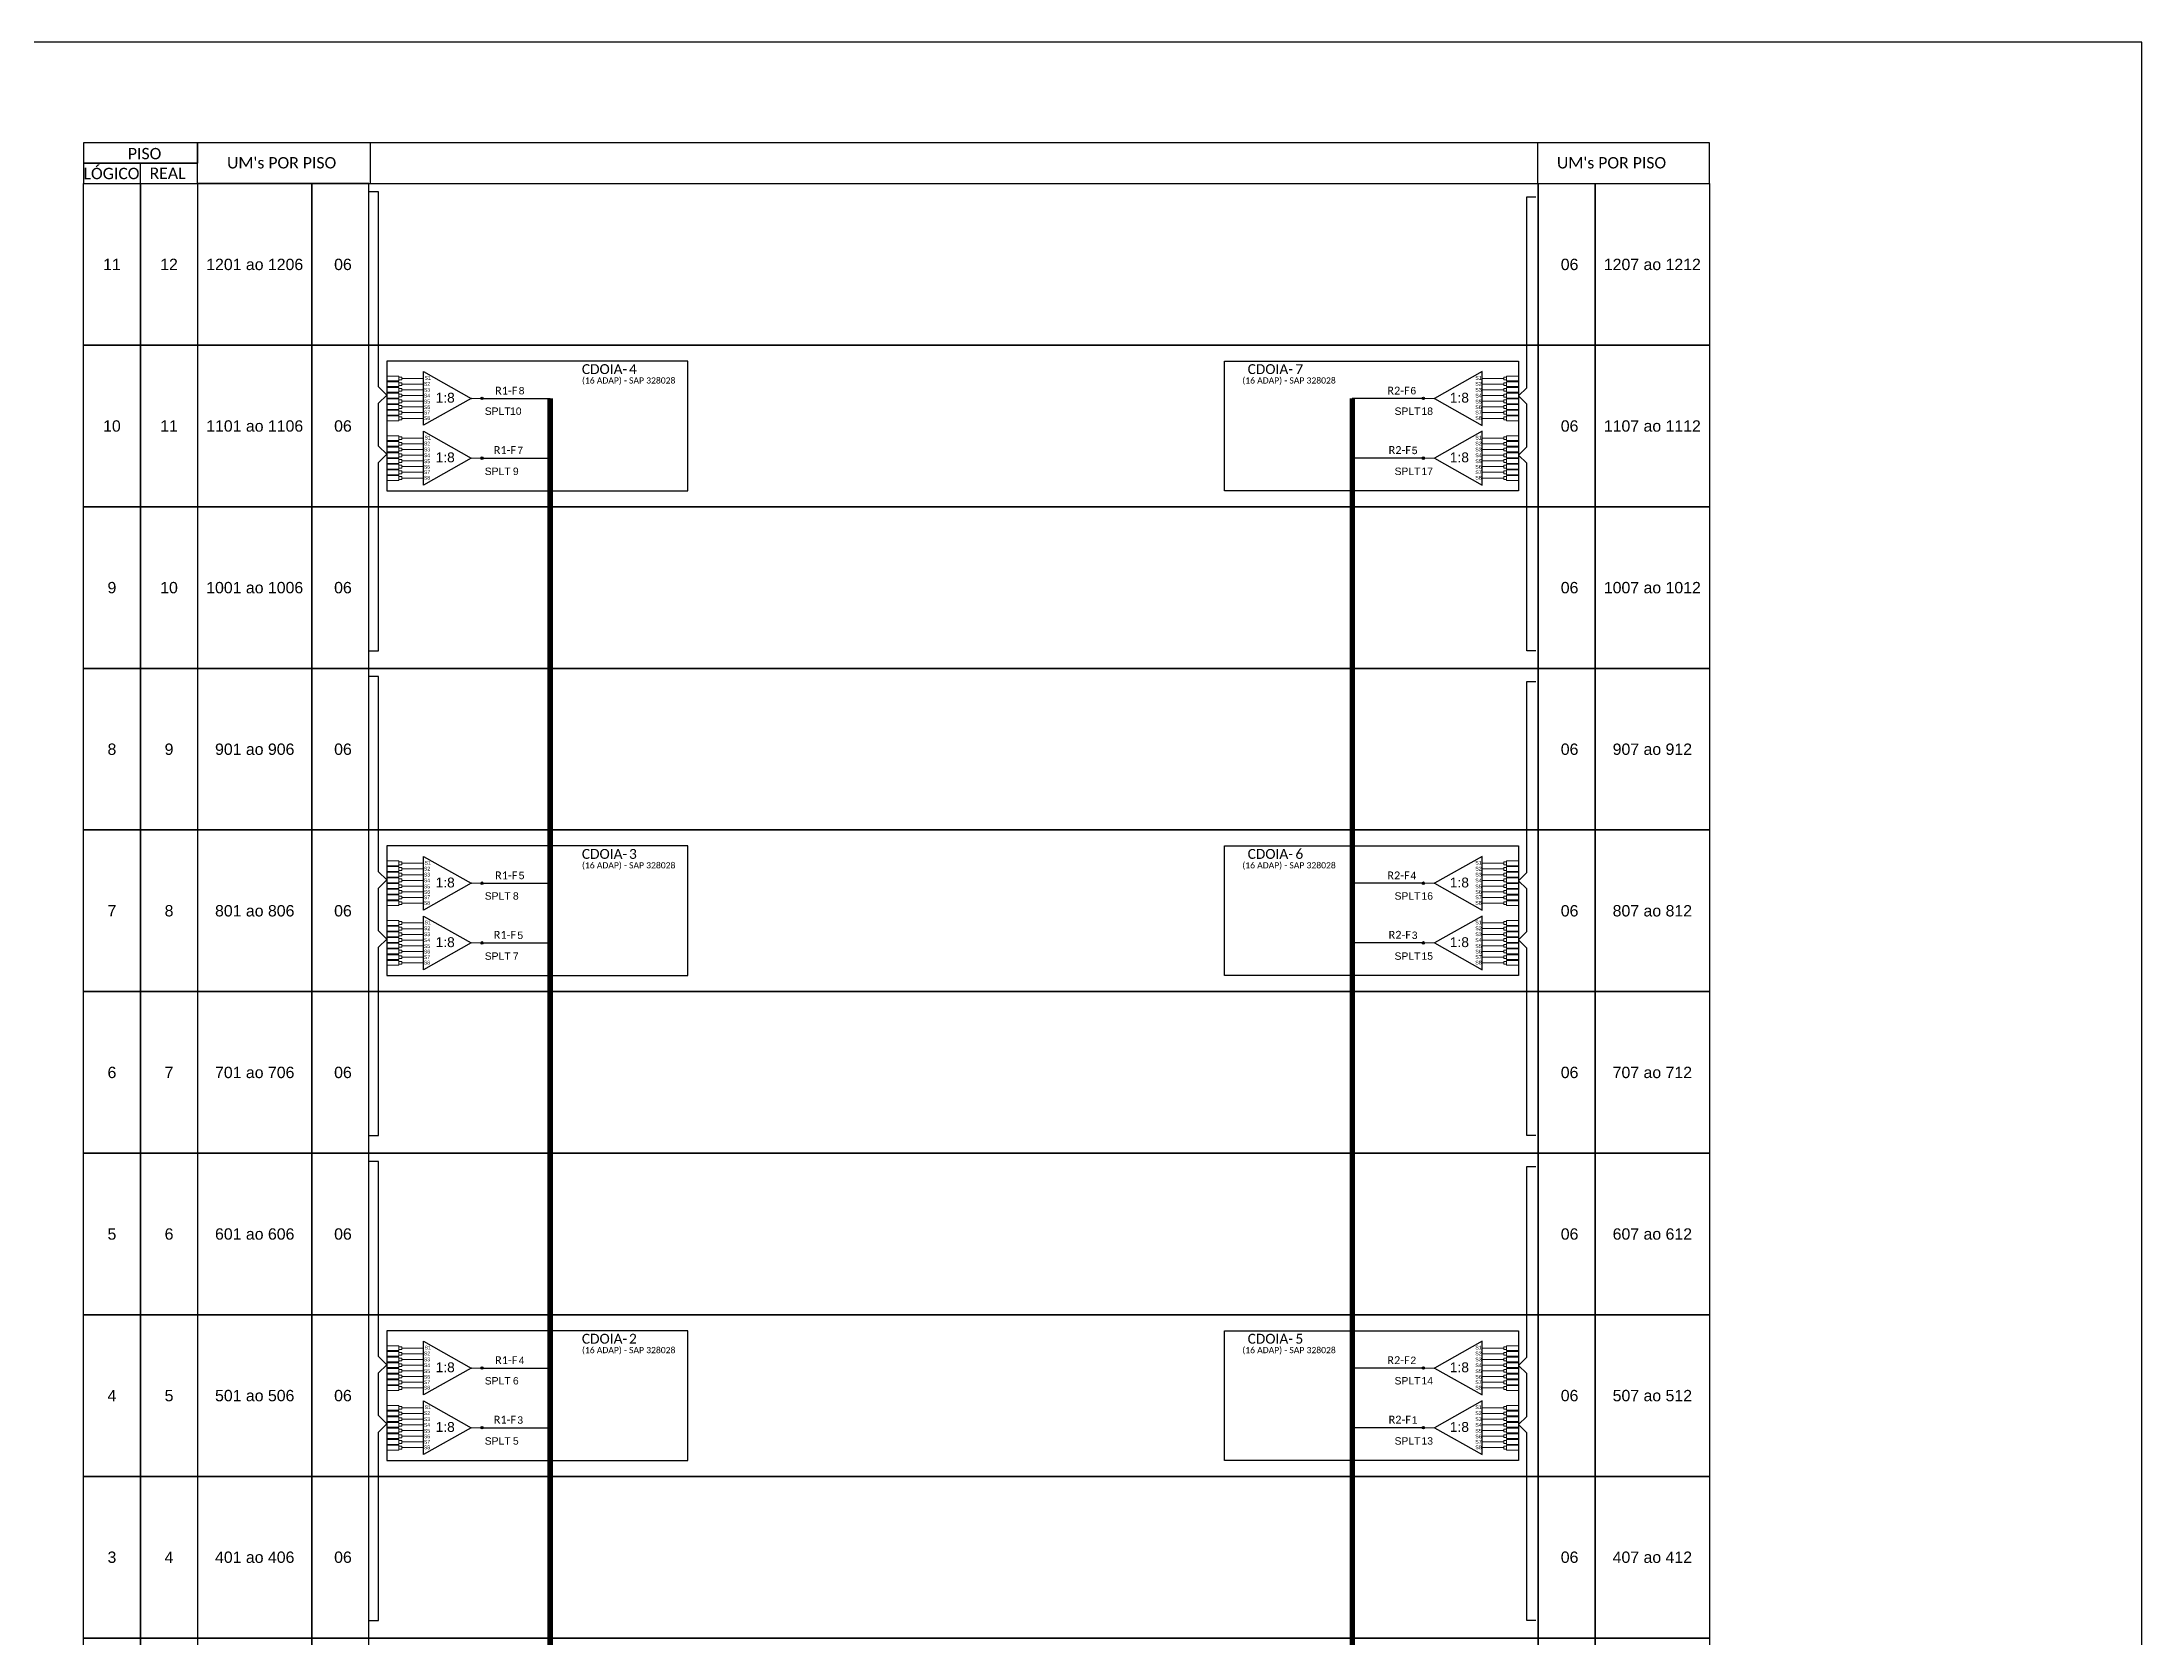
# Model space of a CAD drawing. Extents: x -89 to 2622484776, y -1852823961 to 1299.
# Drawn here: x 1322.6 to 1748.1, y 975.6 to 1299 of the extents above; entities that cross this region are included whole.
import ezdxf
from ezdxf.enums import TextEntityAlignment as Align

# ---------------------------------------------------------------- set-up
doc = ezdxf.new("R2010")
doc.units = 0
doc.styles.add('ARIAL', font='arial.ttf')
doc.styles.add('WMF-Calibri0', font='CALIBRI.TTF')

# ---------------------------------------------------------------- blocks, each defined once
blk = doc.blocks.new('SPLT_1-8_SC-APC')
at = {"color": 1}
blk.add_lwpolyline([(-7.37, -2.1), (-17.04, -7.55), (-7.37, -13), (-7.37, -2.1)], dxfattribs=at)
at = {"color": 3, "lineweight": 0}
for points in [[(-2.99, -3.51), (-7.37, -3.51)], [(-2.41, -3.02), (-2.41, -4)], [(-2.41, -3.02), (0, -3.02)], [(-2.41, -4), (0, -4)], [(-2.41, -4.17), (-2.41, -5.16)], [(-2.41, -4.17), (0, -4.17)], [(-7.37, -4.66), (-2.99, -4.66)], [(-7.37, -5.82), (-2.99, -5.82)], [(-7.37, -6.97), (-2.99, -6.97)], [(-7.37, -8.12), (-2.99, -8.12)], [(-2.41, -5.16), (0, -5.16)], [(-2.41, -5.32), (-2.41, -6.31)], [(-2.41, -5.32), (0, -5.32)], [(-2.41, -6.31), (0, -6.31)], [(-2.41, -6.48), (-2.41, -7.46)], [(-2.41, -6.48), (0, -6.48)], [(-2.41, -7.46), (0, -7.46)], [(-2.41, -7.63), (-2.41, -8.62)], [(-2.41, -7.63), (0, -7.63)], [(-7.37, -9.28), (-2.99, -9.28)], [(-7.37, -10.43), (-2.99, -10.43)], [(-7.37, -11.58), (-2.99, -11.58)], [(-2.41, -8.62), (0, -8.62)], [(-2.41, -8.78), (-2.41, -9.77)], [(-2.41, -8.78), (0, -8.78)], [(-2.41, -9.77), (0, -9.77)], [(-2.41, -9.94), (-2.41, -10.92)], [(-2.41, -9.94), (0, -9.94)], [(-2.41, -10.92), (0, -10.92)], [(-2.41, -11.09), (-2.41, -12.08)], [(-2.41, -11.09), (0, -11.09)], [(-2.41, -12.08), (0, -12.08)]]:
    blk.add_lwpolyline(points, dxfattribs=at)
for points in [[(-2.99, -3.22), (-2.41, -3.22), (-2.41, -3.8), (-2.99, -3.8)], [(-2.99, -4.38), (-2.41, -4.38), (-2.41, -4.95), (-2.99, -4.95)], [(-2.99, -5.53), (-2.41, -5.53), (-2.41, -6.1), (-2.99, -6.1)], [(-2.99, -6.68), (-2.41, -6.68), (-2.41, -7.26), (-2.99, -7.26)], [(-2.99, -7.84), (-2.41, -7.84), (-2.41, -8.41), (-2.99, -8.41)], [(-2.99, -8.99), (-2.41, -8.99), (-2.41, -9.56), (-2.99, -9.56)], [(-2.99, -10.14), (-2.41, -10.14), (-2.41, -10.72), (-2.99, -10.72)], [(-2.99, -11.3), (-2.41, -11.3), (-2.41, -11.87), (-2.99, -11.87)]]:
    blk.add_lwpolyline(points, close=True, dxfattribs=at)
at = {"color": 1, "lineweight": 0}
blk.add_lwpolyline([(-17.04, -7.55), (-19.26, -7.55)], dxfattribs=at)
at = {"color": 1, "style": 'ARIAL'}
for s, height, p in [('S1', 0.75, (-8.74, -3.78)), ('S2', 0.75, (-8.74, -4.97)), ('1:8', 2, (-13.91, -8.4)), ('S3', 0.75, (-8.74, -6.18)), ('S4', 0.75, (-8.74, -7.36)), ('S5', 0.75, (-8.74, -8.57)), ('S6', 0.75, (-8.74, -9.69)), ('S7', 0.75, (-8.74, -10.78)), ('S8', 0.75, (-8.74, -11.9))]:
    blk.add_text(s, height=height, dxfattribs=at).set_placement(p)

msp = doc.modelspace()

# ---------------------------------------------------------------- hatches: boundary and pattern name
h = msp.add_hatch(color=3)
h.dxf.hatch_style = 1
edge = h.paths.add_edge_path()
edge.add_arc((1411.72, 1226.81), 0.256, 0, 360)
h = msp.add_hatch(color=3)
h.dxf.hatch_style = 1
edge = h.paths.add_edge_path()
edge.add_arc((1602.46, 1226.81), 0.256, 0, 360)
h = msp.add_hatch(color=3)
h.dxf.hatch_style = 1
edge = h.paths.add_edge_path()
edge.add_arc((1411.72, 1214.71), 0.256, 0, 360)
h = msp.add_hatch(color=3)
h.dxf.hatch_style = 1
edge = h.paths.add_edge_path()
edge.add_arc((1602.46, 1214.71), 0.256, 0, 360)
h = msp.add_hatch(color=3)
h.dxf.hatch_style = 1
edge = h.paths.add_edge_path()
edge.add_arc((1411.72, 1128.57), 0.256, 0, 360)
h = msp.add_hatch(color=3)
h.dxf.hatch_style = 1
edge = h.paths.add_edge_path()
edge.add_arc((1602.46, 1128.57), 0.256, 0, 360)
h = msp.add_hatch(color=3)
h.dxf.hatch_style = 1
edge = h.paths.add_edge_path()
edge.add_arc((1411.72, 1116.48), 0.256, 0, 360)
h = msp.add_hatch(color=3)
h.dxf.hatch_style = 1
edge = h.paths.add_edge_path()
edge.add_arc((1602.46, 1116.48), 0.256, 0, 360)
h = msp.add_hatch(color=3)
h.dxf.hatch_style = 1
edge = h.paths.add_edge_path()
edge.add_arc((1411.72, 1030.34), 0.256, 0, 360)
h = msp.add_hatch(color=3)
h.dxf.hatch_style = 1
edge = h.paths.add_edge_path()
edge.add_arc((1602.46, 1030.34), 0.256, 0, 360)
h = msp.add_hatch(color=3)
h.dxf.hatch_style = 1
edge = h.paths.add_edge_path()
edge.add_arc((1411.72, 1018.25), 0.256, 0, 360)
h = msp.add_hatch(color=3)
h.dxf.hatch_style = 1
edge = h.paths.add_edge_path()
edge.add_arc((1602.46, 1018.25), 0.256, 0, 360)

# ---------------------------------------------------------------- linework, layer by layer
for points in [[(909.5, 705.02), (1748.06, 705.02), (1748.06, 1299.02), (909.5, 1299.02), (909.5, 705.02)], [(1354.09, 1270.33), (1660.42, 1270.33), (1660.42, 1278.56), (1354.09, 1278.56), (1354.09, 1278.56), (1354.09, 1274.45)], [(1389.15, 1270.33), (1389.15, 1278.56)], [(1625.68, 1270.33), (1625.68, 1278.56)], [(1342.52, 1270.33), (1342.52, 1274.45)]]:
    msp.add_lwpolyline(points)
for points in [[(1330.95, 1274.45), (1354.09, 1274.45), (1354.09, 1278.56), (1330.95, 1278.56)], [(1330.95, 1270.33), (1354.09, 1270.33), (1354.09, 1274.45), (1330.95, 1274.45)], [(1330.95, 1270.33), (1342.52, 1270.33), (1342.52, 1237.59), (1330.95, 1237.59)], [(1342.52, 1270.33), (1354.09, 1270.33), (1354.09, 1237.59), (1342.52, 1237.59)], [(1377.24, 1270.33), (1354.09, 1270.33), (1354.09, 1237.59), (1377.24, 1237.59)], [(1388.81, 1270.33), (1377.24, 1270.33), (1377.24, 1237.59), (1388.81, 1237.59)], [(1388.81, 1270.33), (1625.7, 1270.33), (1625.7, 1237.59), (1388.81, 1237.59)], [(1625.7, 1270.33), (1637.27, 1270.33), (1637.27, 1237.59), (1625.7, 1237.59)], [(1637.27, 1270.33), (1660.42, 1270.33), (1660.42, 1237.59), (1637.27, 1237.59)], [(1330.95, 1237.59), (1342.52, 1237.59), (1342.52, 1204.85), (1330.95, 1204.85)], [(1342.52, 1237.59), (1354.09, 1237.59), (1354.09, 1204.85), (1342.52, 1204.85)], [(1342.52, 1237.59), (1354.09, 1237.59), (1354.09, 1204.85), (1342.52, 1204.85)], [(1377.24, 1237.59), (1354.09, 1237.59), (1354.09, 1204.85), (1377.24, 1204.85)], [(1388.81, 1237.59), (1377.24, 1237.59), (1377.24, 1204.85), (1388.81, 1204.85)], [(1388.81, 1237.59), (1625.7, 1237.59), (1625.7, 1204.85), (1388.81, 1204.85)], [(1625.7, 1237.59), (1637.27, 1237.59), (1637.27, 1204.85), (1625.7, 1204.85)], [(1637.27, 1237.59), (1660.42, 1237.59), (1660.42, 1204.85), (1637.27, 1204.85)], [(1330.95, 1204.85), (1342.52, 1204.85), (1342.52, 1172.1), (1330.95, 1172.1)], [(1342.52, 1204.85), (1354.09, 1204.85), (1354.09, 1172.1), (1342.52, 1172.1)], [(1342.52, 1204.85), (1354.09, 1204.85), (1354.09, 1172.1), (1342.52, 1172.1)], [(1377.24, 1204.85), (1354.09, 1204.85), (1354.09, 1172.1), (1377.24, 1172.1)], [(1388.81, 1204.85), (1377.24, 1204.85), (1377.24, 1172.1), (1388.81, 1172.1)], [(1388.81, 1204.85), (1625.7, 1204.85), (1625.7, 1172.1), (1388.81, 1172.1)], [(1625.7, 1204.85), (1637.27, 1204.85), (1637.27, 1172.1), (1625.7, 1172.1)], [(1637.27, 1204.85), (1660.42, 1204.85), (1660.42, 1172.1), (1637.27, 1172.1)], [(1330.95, 1172.1), (1342.52, 1172.1), (1342.52, 1139.36), (1330.95, 1139.36)], [(1342.52, 1172.1), (1354.09, 1172.1), (1354.09, 1139.36), (1342.52, 1139.36)], [(1342.52, 1172.1), (1354.09, 1172.1), (1354.09, 1139.36), (1342.52, 1139.36)], [(1377.24, 1172.1), (1354.09, 1172.1), (1354.09, 1139.36), (1377.24, 1139.36)], [(1388.81, 1172.1), (1377.24, 1172.1), (1377.24, 1139.36), (1388.81, 1139.36)], [(1388.81, 1172.1), (1625.7, 1172.1), (1625.7, 1139.36), (1388.81, 1139.36)], [(1625.7, 1172.1), (1637.27, 1172.1), (1637.27, 1139.36), (1625.7, 1139.36)], [(1637.27, 1172.1), (1660.42, 1172.1), (1660.42, 1139.36), (1637.27, 1139.36)], [(1330.95, 1139.36), (1342.52, 1139.36), (1342.52, 1106.62), (1330.95, 1106.62)], [(1342.52, 1139.36), (1354.09, 1139.36), (1354.09, 1106.62), (1342.52, 1106.62)], [(1342.52, 1139.36), (1354.09, 1139.36), (1354.09, 1106.62), (1342.52, 1106.62)], [(1377.24, 1139.36), (1354.09, 1139.36), (1354.09, 1106.62), (1377.24, 1106.62)], [(1388.81, 1139.36), (1377.24, 1139.36), (1377.24, 1106.62), (1388.81, 1106.62)], [(1388.81, 1139.36), (1625.7, 1139.36), (1625.7, 1106.62), (1388.81, 1106.62)], [(1625.7, 1139.36), (1637.27, 1139.36), (1637.27, 1106.62), (1625.7, 1106.62)], [(1637.27, 1139.36), (1660.42, 1139.36), (1660.42, 1106.62), (1637.27, 1106.62)], [(1330.95, 1106.62), (1342.52, 1106.62), (1342.52, 1073.87), (1330.95, 1073.87)], [(1342.52, 1106.62), (1354.09, 1106.62), (1354.09, 1073.87), (1342.52, 1073.87)], [(1342.52, 1106.62), (1354.09, 1106.62), (1354.09, 1073.87), (1342.52, 1073.87)], [(1377.24, 1106.62), (1354.09, 1106.62), (1354.09, 1073.87), (1377.24, 1073.87)], [(1388.81, 1106.62), (1377.24, 1106.62), (1377.24, 1073.87), (1388.81, 1073.87)], [(1388.81, 1106.62), (1625.7, 1106.62), (1625.7, 1073.87), (1388.81, 1073.87)], [(1625.7, 1106.62), (1637.27, 1106.62), (1637.27, 1073.87), (1625.7, 1073.87)], [(1637.27, 1106.62), (1660.42, 1106.62), (1660.42, 1073.87), (1637.27, 1073.87)], [(1330.95, 1073.87), (1342.52, 1073.87), (1342.52, 1041.13), (1330.95, 1041.13)], [(1342.52, 1073.87), (1354.09, 1073.87), (1354.09, 1041.13), (1342.52, 1041.13)], [(1342.52, 1073.87), (1354.09, 1073.87), (1354.09, 1041.13), (1342.52, 1041.13)], [(1377.24, 1073.87), (1354.09, 1073.87), (1354.09, 1041.13), (1377.24, 1041.13)], [(1388.81, 1073.87), (1377.24, 1073.87), (1377.24, 1041.13), (1388.81, 1041.13)], [(1388.81, 1073.87), (1625.7, 1073.87), (1625.7, 1041.13), (1388.81, 1041.13)], [(1625.7, 1073.87), (1637.27, 1073.87), (1637.27, 1041.13), (1625.7, 1041.13)], [(1637.27, 1073.87), (1660.42, 1073.87), (1660.42, 1041.13), (1637.27, 1041.13)], [(1330.95, 1041.13), (1342.52, 1041.13), (1342.52, 1008.38), (1330.95, 1008.38)], [(1342.52, 1041.13), (1354.09, 1041.13), (1354.09, 1008.38), (1342.52, 1008.38)], [(1342.52, 1041.13), (1354.09, 1041.13), (1354.09, 1008.38), (1342.52, 1008.38)], [(1377.24, 1041.13), (1354.09, 1041.13), (1354.09, 1008.38), (1377.24, 1008.38)], [(1388.81, 1041.13), (1377.24, 1041.13), (1377.24, 1008.38), (1388.81, 1008.38)], [(1388.81, 1041.13), (1625.7, 1041.13), (1625.7, 1008.38), (1388.81, 1008.38)], [(1625.7, 1041.13), (1637.27, 1041.13), (1637.27, 1008.38), (1625.7, 1008.38)], [(1637.27, 1041.13), (1660.42, 1041.13), (1660.42, 1008.38), (1637.27, 1008.38)], [(1330.95, 1008.38), (1342.52, 1008.38), (1342.52, 975.64), (1330.95, 975.64)], [(1342.52, 1008.38), (1354.09, 1008.38), (1354.09, 975.64), (1342.52, 975.64)], [(1342.52, 1008.38), (1354.09, 1008.38), (1354.09, 975.64), (1342.52, 975.64)], [(1377.24, 1008.38), (1354.09, 1008.38), (1354.09, 975.64), (1377.24, 975.64)], [(1388.81, 1008.38), (1377.24, 1008.38), (1377.24, 975.64), (1388.81, 975.64)], [(1388.81, 1008.38), (1625.7, 1008.38), (1625.7, 975.64), (1388.81, 975.64)], [(1625.7, 1008.38), (1637.27, 1008.38), (1637.27, 975.64), (1625.7, 975.64)], [(1637.27, 1008.38), (1660.42, 1008.38), (1660.42, 975.64), (1637.27, 975.64)], [(1330.95, 975.64), (1342.52, 975.64), (1342.52, 942.9), (1330.95, 942.9)], [(1342.52, 975.64), (1354.09, 975.64), (1354.09, 942.9), (1342.52, 942.9)], [(1377.24, 975.64), (1354.09, 975.64), (1354.09, 942.9), (1377.24, 942.9)], [(1388.81, 975.64), (1377.24, 975.64), (1377.24, 942.9), (1388.81, 942.9)], [(1388.81, 975.64), (1625.7, 975.64), (1625.7, 942.9), (1388.81, 942.9)], [(1625.7, 975.64), (1637.27, 975.64), (1637.27, 942.9), (1625.7, 942.9)], [(1637.27, 975.64), (1660.42, 975.64), (1660.42, 942.9), (1637.27, 942.9)]]:
    msp.add_lwpolyline(points, close=True)
at = {"color": 3}
for points in [[(1388.92, 1175.67), (1390.74, 1175.67), (1390.74, 1213.84), (1392.46, 1215.49), (1390.74, 1217.15), (1390.74, 1225.82), (1392.46, 1227.48), (1390.74, 1229.14), (1390.74, 1268.67), (1388.92, 1268.67)], [(1625.26, 1175.67), (1623.45, 1175.67), (1623.44, 1213.67), (1621.72, 1215.33), (1623.44, 1216.99), (1623.44, 1225.66), (1621.72, 1227.32), (1623.44, 1228.98), (1623.45, 1267.67), (1625.26, 1267.67)], [(1388.92, 1077.43), (1390.74, 1077.43), (1390.74, 1115.6), (1392.46, 1117.26), (1390.74, 1118.92), (1390.74, 1127.59), (1392.46, 1129.25), (1390.74, 1130.91), (1390.74, 1170.43), (1388.92, 1170.43)], [(1625.26, 1077.43), (1623.45, 1077.43), (1623.44, 1115.44), (1621.72, 1117.1), (1623.44, 1118.76), (1623.44, 1127.43), (1621.72, 1129.09), (1623.44, 1130.75), (1623.45, 1169.43), (1625.26, 1169.43)], [(1388.92, 979.2), (1390.74, 979.2), (1390.74, 1017.37), (1392.46, 1019.03), (1390.74, 1020.69), (1390.74, 1029.36), (1392.46, 1031.02), (1390.74, 1032.68), (1390.74, 1072.2), (1388.92, 1072.2)], [(1625.26, 979.2), (1623.45, 979.2), (1623.44, 1017.21), (1621.72, 1018.87), (1623.44, 1020.53), (1623.44, 1029.2), (1621.72, 1030.86), (1623.44, 1032.52), (1623.45, 1071.2), (1625.26, 1071.2)]]:
    msp.add_lwpolyline(points, dxfattribs=at)
at = {"color": 1}
for points in [[(1392.46, 1210.46), (1392.46, 1210.46), (1392.46, 1208.09), (1453.43, 1208.09), (1453.43, 1234.35), (1445.59, 1234.35)], [(1621.72, 1210.46), (1621.72, 1210.46), (1621.72, 1208.09), (1562.17, 1208.09), (1562.17, 1234.35), (1568.59, 1234.35)], [(1399.83, 1232.25), (1409.5, 1226.81), (1399.83, 1221.36), (1399.83, 1232.25)], [(1399.83, 1220.16), (1409.5, 1214.71), (1399.83, 1209.26), (1399.83, 1220.16)], [(1392.46, 1112.23), (1392.46, 1112.23), (1392.46, 1109.85), (1453.43, 1109.85), (1453.43, 1136.12), (1445.59, 1136.12)], [(1621.72, 1112.23), (1621.72, 1112.23), (1621.72, 1109.85), (1562.17, 1109.85), (1562.17, 1136.12), (1568.59, 1136.12)], [(1399.83, 1134.02), (1409.5, 1128.57), (1399.83, 1123.13), (1399.83, 1134.02)], [(1399.83, 1121.93), (1409.5, 1116.48), (1399.83, 1111.03), (1399.83, 1121.93)], [(1392.46, 1014), (1392.46, 1014), (1392.46, 1011.62), (1453.43, 1011.62), (1453.43, 1037.89), (1445.59, 1037.89)], [(1399.83, 1035.79), (1409.5, 1030.34), (1399.83, 1024.89), (1399.83, 1035.79)], [(1621.72, 1014), (1621.72, 1014), (1621.72, 1011.62), (1562.17, 1011.62), (1562.17, 1037.89), (1568.59, 1037.89)], [(1399.83, 1023.7), (1409.5, 1018.25), (1399.83, 1012.8), (1399.83, 1023.7)]]:
    msp.add_lwpolyline(points, dxfattribs=at)
for points in [[(1453.43, 1234.35), (1392.46, 1234.35), (1392.46, 1208.09), (1453.43, 1208.09)], [(1562.17, 1234.35), (1621.72, 1234.35), (1621.72, 1208.09), (1562.17, 1208.09)], [(1453.43, 1136.12), (1392.46, 1136.12), (1392.46, 1109.85), (1453.43, 1109.85)], [(1562.17, 1136.12), (1621.72, 1136.12), (1621.72, 1109.85), (1562.17, 1109.85)], [(1453.43, 1037.89), (1392.46, 1037.89), (1392.46, 1011.62), (1453.43, 1011.62)], [(1562.17, 1037.89), (1621.72, 1037.89), (1621.72, 1011.62), (1562.17, 1011.62)]]:
    msp.add_lwpolyline(points, close=True, dxfattribs=at)
at = {"color": 3, "lineweight": 0}
for points in [[(1394.88, 1231.34), (1392.46, 1231.34)], [(1394.88, 1230.35), (1392.46, 1230.35)], [(1394.88, 1230.18), (1392.46, 1230.18)], [(1394.88, 1231.34), (1394.88, 1230.35)], [(1394.88, 1230.18), (1394.88, 1229.2)], [(1395.46, 1230.84), (1399.83, 1230.84)], [(1394.88, 1229.2), (1392.46, 1229.2)], [(1394.88, 1229.03), (1392.46, 1229.03)], [(1394.88, 1228.04), (1392.46, 1228.04)], [(1394.88, 1227.88), (1392.46, 1227.88)], [(1394.88, 1226.89), (1392.46, 1226.89)], [(1394.88, 1226.72), (1392.46, 1226.72)], [(1394.88, 1225.74), (1392.46, 1225.74)], [(1394.88, 1225.57), (1392.46, 1225.57)], [(1394.88, 1229.03), (1394.88, 1228.04)], [(1394.88, 1227.88), (1394.88, 1226.89)], [(1394.88, 1226.72), (1394.88, 1225.74)], [(1394.88, 1225.57), (1394.88, 1224.58)], [(1399.83, 1229.69), (1395.46, 1229.69)], [(1399.83, 1228.54), (1395.46, 1228.54)], [(1399.83, 1227.38), (1395.46, 1227.38)], [(1399.83, 1226.23), (1395.46, 1226.23)], [(1394.88, 1224.58), (1392.46, 1224.58)], [(1394.88, 1224.42), (1392.46, 1224.42)], [(1394.88, 1223.43), (1392.46, 1223.43)], [(1394.88, 1223.26), (1392.46, 1223.26)], [(1394.88, 1222.28), (1392.46, 1222.28)], [(1394.88, 1224.42), (1394.88, 1223.43)], [(1394.88, 1223.26), (1394.88, 1222.28)], [(1399.83, 1225.08), (1395.46, 1225.08)], [(1399.83, 1223.92), (1395.46, 1223.92)], [(1399.83, 1222.77), (1395.46, 1222.77)], [(1394.88, 1219.24), (1392.46, 1219.24)], [(1394.88, 1218.25), (1392.46, 1218.25)], [(1394.88, 1218.09), (1392.46, 1218.09)], [(1394.88, 1217.1), (1392.46, 1217.1)], [(1394.88, 1219.24), (1394.88, 1218.25)], [(1394.88, 1218.09), (1394.88, 1217.1)], [(1395.46, 1218.75), (1399.83, 1218.75)], [(1399.83, 1217.59), (1395.46, 1217.59)], [(1394.88, 1216.94), (1392.46, 1216.94)], [(1394.88, 1215.95), (1392.46, 1215.95)], [(1394.88, 1215.78), (1392.46, 1215.78)], [(1394.88, 1214.8), (1392.46, 1214.8)], [(1394.88, 1214.63), (1392.46, 1214.63)], [(1394.88, 1213.64), (1392.46, 1213.64)], [(1394.88, 1213.48), (1392.46, 1213.48)], [(1394.88, 1216.94), (1394.88, 1215.95)], [(1394.88, 1215.78), (1394.88, 1214.8)], [(1394.88, 1214.63), (1394.88, 1213.64)], [(1394.88, 1213.48), (1394.88, 1212.49)], [(1399.83, 1216.44), (1395.46, 1216.44)], [(1399.83, 1215.29), (1395.46, 1215.29)], [(1399.83, 1214.14), (1395.46, 1214.14)], [(1399.83, 1212.98), (1395.46, 1212.98)], [(1394.88, 1212.49), (1392.46, 1212.49)], [(1394.88, 1212.32), (1392.46, 1212.32)], [(1394.88, 1211.34), (1392.46, 1211.34)], [(1394.88, 1211.17), (1392.46, 1211.17)], [(1394.88, 1210.18), (1392.46, 1210.18)], [(1394.88, 1212.32), (1394.88, 1211.34)], [(1394.88, 1211.17), (1394.88, 1210.18)], [(1399.83, 1211.83), (1395.46, 1211.83)], [(1399.83, 1210.68), (1395.46, 1210.68)], [(1394.88, 1133.1), (1392.46, 1133.1)], [(1394.88, 1132.12), (1392.46, 1132.12)], [(1394.88, 1131.95), (1392.46, 1131.95)], [(1394.88, 1133.1), (1394.88, 1132.12)], [(1394.88, 1131.95), (1394.88, 1130.96)], [(1395.46, 1132.61), (1399.83, 1132.61)], [(1394.88, 1130.96), (1392.46, 1130.96)], [(1394.88, 1130.8), (1392.46, 1130.8)], [(1394.88, 1129.81), (1392.46, 1129.81)], [(1394.88, 1129.64), (1392.46, 1129.64)], [(1394.88, 1128.66), (1392.46, 1128.66)], [(1394.88, 1128.49), (1392.46, 1128.49)], [(1394.88, 1130.8), (1394.88, 1129.81)], [(1394.88, 1129.64), (1394.88, 1128.66)], [(1394.88, 1128.49), (1394.88, 1127.51)], [(1399.83, 1131.46), (1395.46, 1131.46)], [(1399.83, 1130.3), (1395.46, 1130.3)], [(1399.83, 1129.15), (1395.46, 1129.15)], [(1399.83, 1128), (1395.46, 1128)], [(1394.88, 1127.51), (1392.46, 1127.51)], [(1394.88, 1127.34), (1392.46, 1127.34)], [(1394.88, 1126.35), (1392.46, 1126.35)], [(1394.88, 1126.19), (1392.46, 1126.19)], [(1394.88, 1125.2), (1392.46, 1125.2)], [(1394.88, 1125.03), (1392.46, 1125.03)], [(1394.88, 1124.05), (1392.46, 1124.05)], [(1394.88, 1127.34), (1394.88, 1126.35)], [(1394.88, 1126.19), (1394.88, 1125.2)], [(1394.88, 1125.03), (1394.88, 1124.05)], [(1399.83, 1126.85), (1395.46, 1126.85)], [(1399.83, 1125.69), (1395.46, 1125.69)], [(1399.83, 1124.54), (1395.46, 1124.54)], [(1394.88, 1121.01), (1392.46, 1121.01)], [(1394.88, 1120.02), (1392.46, 1120.02)], [(1394.88, 1119.86), (1392.46, 1119.86)], [(1394.88, 1121.01), (1394.88, 1120.02)], [(1394.88, 1119.86), (1394.88, 1118.87)], [(1395.46, 1120.52), (1399.83, 1120.52)], [(1399.83, 1119.36), (1395.46, 1119.36)], [(1394.88, 1118.87), (1392.46, 1118.87)], [(1394.88, 1118.7), (1392.46, 1118.7)], [(1394.88, 1117.72), (1392.46, 1117.72)], [(1394.88, 1117.55), (1392.46, 1117.55)], [(1394.88, 1116.56), (1392.46, 1116.56)], [(1394.88, 1116.4), (1392.46, 1116.4)], [(1394.88, 1115.41), (1392.46, 1115.41)], [(1394.88, 1115.25), (1392.46, 1115.25)], [(1394.88, 1118.7), (1394.88, 1117.72)], [(1394.88, 1117.55), (1394.88, 1116.56)], [(1394.88, 1116.4), (1394.88, 1115.41)], [(1394.88, 1115.25), (1394.88, 1114.26)], [(1399.83, 1118.21), (1395.46, 1118.21)], [(1399.83, 1117.06), (1395.46, 1117.06)], [(1399.83, 1115.9), (1395.46, 1115.9)], [(1394.88, 1114.26), (1392.46, 1114.26)], [(1394.88, 1114.09), (1392.46, 1114.09)], [(1394.88, 1113.11), (1392.46, 1113.11)], [(1394.88, 1112.94), (1392.46, 1112.94)], [(1394.88, 1111.95), (1392.46, 1111.95)], [(1394.88, 1114.09), (1394.88, 1113.11)], [(1394.88, 1112.94), (1394.88, 1111.95)], [(1399.83, 1114.75), (1395.46, 1114.75)], [(1399.83, 1113.6), (1395.46, 1113.6)], [(1399.83, 1112.45), (1395.46, 1112.45)], [(1394.88, 1034.87), (1392.46, 1034.87)], [(1394.88, 1034.87), (1394.88, 1033.89)], [(1395.46, 1034.38), (1399.83, 1034.38)], [(1394.88, 1033.89), (1392.46, 1033.89)], [(1394.88, 1033.72), (1392.46, 1033.72)], [(1394.88, 1032.73), (1392.46, 1032.73)], [(1394.88, 1032.57), (1392.46, 1032.57)], [(1394.88, 1031.58), (1392.46, 1031.58)], [(1394.88, 1031.41), (1392.46, 1031.41)], [(1394.88, 1030.43), (1392.46, 1030.43)], [(1394.88, 1030.26), (1392.46, 1030.26)], [(1394.88, 1033.72), (1394.88, 1032.73)], [(1394.88, 1032.57), (1394.88, 1031.58)], [(1394.88, 1031.41), (1394.88, 1030.43)], [(1394.88, 1030.26), (1394.88, 1029.27)], [(1399.83, 1033.23), (1395.46, 1033.23)], [(1399.83, 1032.07), (1395.46, 1032.07)], [(1399.83, 1030.92), (1395.46, 1030.92)], [(1399.83, 1029.77), (1395.46, 1029.77)], [(1394.88, 1029.27), (1392.46, 1029.27)], [(1394.88, 1029.11), (1392.46, 1029.11)], [(1394.88, 1028.12), (1392.46, 1028.12)], [(1394.88, 1027.95), (1392.46, 1027.95)], [(1394.88, 1026.97), (1392.46, 1026.97)], [(1394.88, 1026.8), (1392.46, 1026.8)], [(1394.88, 1025.81), (1392.46, 1025.81)], [(1394.88, 1029.11), (1394.88, 1028.12)], [(1394.88, 1027.95), (1394.88, 1026.97)], [(1394.88, 1026.8), (1394.88, 1025.81)], [(1399.83, 1028.61), (1395.46, 1028.61)], [(1399.83, 1027.46), (1395.46, 1027.46)], [(1399.83, 1026.31), (1395.46, 1026.31)], [(1394.88, 1022.78), (1392.46, 1022.78)], [(1394.88, 1021.79), (1392.46, 1021.79)], [(1394.88, 1021.63), (1392.46, 1021.63)], [(1394.88, 1022.78), (1394.88, 1021.79)], [(1394.88, 1021.63), (1394.88, 1020.64)], [(1395.46, 1022.29), (1399.83, 1022.29)], [(1394.88, 1020.64), (1392.46, 1020.64)], [(1394.88, 1020.47), (1392.46, 1020.47)], [(1394.88, 1019.49), (1392.46, 1019.49)], [(1394.88, 1019.32), (1392.46, 1019.32)], [(1394.88, 1018.33), (1392.46, 1018.33)], [(1394.88, 1018.17), (1392.46, 1018.17)], [(1394.88, 1017.18), (1392.46, 1017.18)], [(1394.88, 1017.01), (1392.46, 1017.01)], [(1394.88, 1020.47), (1394.88, 1019.49)], [(1394.88, 1019.32), (1394.88, 1018.33)], [(1394.88, 1018.17), (1394.88, 1017.18)], [(1394.88, 1017.01), (1394.88, 1016.03)], [(1399.83, 1021.13), (1395.46, 1021.13)], [(1399.83, 1019.98), (1395.46, 1019.98)], [(1399.83, 1018.83), (1395.46, 1018.83)], [(1399.83, 1017.67), (1395.46, 1017.67)], [(1394.88, 1016.03), (1392.46, 1016.03)], [(1394.88, 1015.86), (1392.46, 1015.86)], [(1394.88, 1014.87), (1392.46, 1014.87)], [(1394.88, 1014.71), (1392.46, 1014.71)], [(1394.88, 1013.72), (1392.46, 1013.72)], [(1394.88, 1015.86), (1394.88, 1014.87)], [(1394.88, 1014.71), (1394.88, 1013.72)], [(1399.83, 1016.52), (1395.46, 1016.52)], [(1399.83, 1015.37), (1395.46, 1015.37)], [(1399.83, 1014.21), (1395.46, 1014.21)]]:
    msp.add_lwpolyline(points, dxfattribs=at)
for points in [[(1395.46, 1231.13), (1394.88, 1231.13), (1394.88, 1230.56), (1395.46, 1230.56)], [(1395.46, 1229.98), (1394.88, 1229.98), (1394.88, 1229.4), (1395.46, 1229.4)], [(1395.46, 1228.82), (1394.88, 1228.82), (1394.88, 1228.25), (1395.46, 1228.25)], [(1395.46, 1227.67), (1394.88, 1227.67), (1394.88, 1227.1), (1395.46, 1227.1)], [(1395.46, 1226.52), (1394.88, 1226.52), (1394.88, 1225.94), (1395.46, 1225.94)], [(1395.46, 1225.36), (1394.88, 1225.36), (1394.88, 1224.79), (1395.46, 1224.79)], [(1395.46, 1224.21), (1394.88, 1224.21), (1394.88, 1223.64), (1395.46, 1223.64)], [(1395.46, 1223.06), (1394.88, 1223.06), (1394.88, 1222.48), (1395.46, 1222.48)], [(1395.46, 1219.03), (1394.88, 1219.03), (1394.88, 1218.46), (1395.46, 1218.46)], [(1395.46, 1217.88), (1394.88, 1217.88), (1394.88, 1217.31), (1395.46, 1217.31)], [(1395.46, 1216.73), (1394.88, 1216.73), (1394.88, 1216.16), (1395.46, 1216.16)], [(1395.46, 1215.58), (1394.88, 1215.58), (1394.88, 1215), (1395.46, 1215)], [(1395.46, 1214.42), (1394.88, 1214.42), (1394.88, 1213.85), (1395.46, 1213.85)], [(1395.46, 1213.27), (1394.88, 1213.27), (1394.88, 1212.7), (1395.46, 1212.7)], [(1395.46, 1212.12), (1394.88, 1212.12), (1394.88, 1211.54), (1395.46, 1211.54)], [(1395.46, 1210.96), (1394.88, 1210.96), (1394.88, 1210.39), (1395.46, 1210.39)], [(1395.46, 1132.9), (1394.88, 1132.9), (1394.88, 1132.32), (1395.46, 1132.32)], [(1395.46, 1131.74), (1394.88, 1131.74), (1394.88, 1131.17), (1395.46, 1131.17)], [(1395.46, 1130.59), (1394.88, 1130.59), (1394.88, 1130.02), (1395.46, 1130.02)], [(1395.46, 1129.44), (1394.88, 1129.44), (1394.88, 1128.87), (1395.46, 1128.87)], [(1395.46, 1128.28), (1394.88, 1128.28), (1394.88, 1127.71), (1395.46, 1127.71)], [(1395.46, 1127.13), (1394.88, 1127.13), (1394.88, 1126.56), (1395.46, 1126.56)], [(1395.46, 1125.98), (1394.88, 1125.98), (1394.88, 1125.41), (1395.46, 1125.41)], [(1395.46, 1124.83), (1394.88, 1124.83), (1394.88, 1124.25), (1395.46, 1124.25)], [(1395.46, 1120.8), (1394.88, 1120.8), (1394.88, 1120.23), (1395.46, 1120.23)], [(1395.46, 1119.65), (1394.88, 1119.65), (1394.88, 1119.08), (1395.46, 1119.08)], [(1395.46, 1118.5), (1394.88, 1118.5), (1394.88, 1117.92), (1395.46, 1117.92)], [(1395.46, 1117.34), (1394.88, 1117.34), (1394.88, 1116.77), (1395.46, 1116.77)], [(1395.46, 1116.19), (1394.88, 1116.19), (1394.88, 1115.62), (1395.46, 1115.62)], [(1395.46, 1115.04), (1394.88, 1115.04), (1394.88, 1114.47), (1395.46, 1114.47)], [(1395.46, 1113.89), (1394.88, 1113.89), (1394.88, 1113.31), (1395.46, 1113.31)], [(1395.46, 1112.73), (1394.88, 1112.73), (1394.88, 1112.16), (1395.46, 1112.16)], [(1395.46, 1034.67), (1394.88, 1034.67), (1394.88, 1034.09), (1395.46, 1034.09)], [(1395.46, 1033.51), (1394.88, 1033.51), (1394.88, 1032.94), (1395.46, 1032.94)], [(1395.46, 1032.36), (1394.88, 1032.36), (1394.88, 1031.79), (1395.46, 1031.79)], [(1395.46, 1031.21), (1394.88, 1031.21), (1394.88, 1030.63), (1395.46, 1030.63)], [(1395.46, 1030.05), (1394.88, 1030.05), (1394.88, 1029.48), (1395.46, 1029.48)], [(1395.46, 1028.9), (1394.88, 1028.9), (1394.88, 1028.33), (1395.46, 1028.33)], [(1395.46, 1027.75), (1394.88, 1027.75), (1394.88, 1027.17), (1395.46, 1027.17)], [(1395.46, 1026.59), (1394.88, 1026.59), (1394.88, 1026.02), (1395.46, 1026.02)], [(1395.46, 1022.57), (1394.88, 1022.57), (1394.88, 1022), (1395.46, 1022)], [(1395.46, 1021.42), (1394.88, 1021.42), (1394.88, 1020.85), (1395.46, 1020.85)], [(1395.46, 1020.27), (1394.88, 1020.27), (1394.88, 1019.69), (1395.46, 1019.69)], [(1395.46, 1019.11), (1394.88, 1019.11), (1394.88, 1018.54), (1395.46, 1018.54)], [(1395.46, 1017.96), (1394.88, 1017.96), (1394.88, 1017.39), (1395.46, 1017.39)], [(1395.46, 1016.81), (1394.88, 1016.81), (1394.88, 1016.23), (1395.46, 1016.23)], [(1395.46, 1015.65), (1394.88, 1015.65), (1394.88, 1015.08), (1395.46, 1015.08)], [(1395.46, 1014.5), (1394.88, 1014.5), (1394.88, 1013.93), (1395.46, 1013.93)]]:
    msp.add_lwpolyline(points, close=True, dxfattribs=at)
at = {"color": 1, "lineweight": 0}
for points in [[(1409.5, 1226.81), (1411.72, 1226.81)], [(1409.5, 1214.71), (1411.72, 1214.71)], [(1409.5, 1128.57), (1411.72, 1128.57)], [(1409.5, 1116.48), (1411.72, 1116.48)], [(1409.5, 1030.34), (1411.72, 1030.34)], [(1409.5, 1018.25), (1411.72, 1018.25)]]:
    msp.add_lwpolyline(points, dxfattribs=at)
at = {"color": 5}
for points in [[(1411.72, 1226.81), (1425.52, 1226.81)], [(1411.72, 1214.71), (1425.52, 1214.71)], [(1411.72, 1128.57), (1425.52, 1128.57)], [(1411.72, 1116.48), (1425.52, 1116.48)], [(1411.72, 1030.34), (1425.52, 1030.34)], [(1411.72, 1018.25), (1425.52, 1018.25)]]:
    msp.add_lwpolyline(points, dxfattribs=at)
at = {"color": 5, "const_width": 1.1}
msp.add_lwpolyline([(1559.24, 896.1), (1559.24, 903.17), (1463.45, 903.17), (1463.45, 853.67), (1425.52, 853.67), (1425.52, 1226.81)], dxfattribs=at)
at = {"color": 6, "const_width": 1.1}
msp.add_lwpolyline([(1588.06, 1226.81), (1588.06, 903.17), (1580.05, 903.17), (1580.05, 896.1)], dxfattribs=at)
at = {"color": 6}
for points in [[(1602.46, 1226.81), (1588.06, 1226.81)], [(1602.46, 1214.71), (1588.06, 1214.71)], [(1602.46, 1128.57), (1588.06, 1128.57)], [(1602.46, 1116.48), (1588.06, 1116.48)], [(1602.46, 1030.34), (1588.06, 1030.34)], [(1602.46, 1018.25), (1588.06, 1018.25)]]:
    msp.add_lwpolyline(points, dxfattribs=at)
at = {"color": 3}
for centre in [(1411.72, 1226.81), (1602.46, 1226.81), (1411.72, 1214.71), (1602.46, 1214.71), (1411.72, 1128.57), (1602.46, 1128.57), (1411.72, 1116.48), (1602.46, 1116.48), (1411.72, 1030.34), (1602.46, 1030.34), (1411.72, 1018.25), (1602.46, 1018.25)]:
    msp.add_circle(centre, 0.256, dxfattribs=at)
for p in [(1409.5, 1226.81), (1604.68, 1226.81), (1409.5, 1128.57), (1604.68, 1128.57), (1409.5, 1030.34), (1604.68, 1030.34)]:
    msp.add_point(p)

# ---------------------------------------------------------------- block references
for p in [(1621.72, 1234.35), (1621.72, 1222.26), (1621.72, 1136.12), (1621.72, 1124.03), (1621.72, 1037.89), (1621.72, 1025.8)]:
    msp.add_blockref('SPLT_1-8_SC-APC', p, dxfattribs=at)

# ---------------------------------------------------------------- texts
at = {"style": 'WMF-Calibri0'}
for s, p in [('     PISO', (1335.91, 1275.26)), ('  LÓGICO', (1329.36, 1271.23)), ('    REAL', (1341.12, 1271.28)), ("UM's POR PISO", (1360.05, 1273.4)), ("UM's POR PISO", (1629.52, 1273.4))]:
    msp.add_text(s, height=2.3, dxfattribs=at).set_placement(p)
at = {"style": 'ARIAL'}
for s, p in [('11', (1336.73, 1253.96)), ('12', (1348.3, 1253.96)), ('1201 ao 1206', (1365.66, 1253.96)), ('06', (1383.54, 1253.96)), ('06', (1632.08, 1253.96)), ('1207 ao 1212', (1648.85, 1253.96)), ('10', (1336.73, 1221.22)), ('11', (1348.3, 1221.22)), ('1101 ao 1106', (1365.66, 1221.22)), ('06', (1383.54, 1221.22)), ('06', (1632.08, 1221.22)), ('1107 ao 1112', (1648.85, 1221.22)), ('9', (1336.73, 1188.47)), ('10', (1348.3, 1188.47)), ('1001 ao 1006', (1365.66, 1188.47)), ('06', (1383.54, 1188.47)), ('06', (1632.08, 1188.47)), ('1007 ao 1012', (1648.85, 1188.47)), ('8', (1336.73, 1155.73)), ('9', (1348.3, 1155.73)), ('901 ao 906', (1365.66, 1155.73)), ('06', (1383.54, 1155.73)), ('06', (1632.08, 1155.73)), ('907 ao 912', (1648.85, 1155.73)), ('7', (1336.73, 1122.99)), ('8', (1348.3, 1122.99)), ('801 ao 806', (1365.66, 1122.99)), ('06', (1383.54, 1122.99)), ('06', (1632.08, 1122.99)), ('807 ao 812', (1648.85, 1122.99)), ('6', (1336.73, 1090.24)), ('7', (1348.3, 1090.24)), ('701 ao 706', (1365.66, 1090.24)), ('06', (1383.54, 1090.24)), ('06', (1632.08, 1090.24)), ('707 ao 712', (1648.85, 1090.24)), ('5', (1336.73, 1057.5)), ('6', (1348.3, 1057.5)), ('601 ao 606', (1365.66, 1057.5)), ('06', (1383.54, 1057.5)), ('06', (1632.08, 1057.5)), ('607 ao 612', (1648.85, 1057.5)), ('4', (1336.73, 1024.76)), ('5', (1348.3, 1024.76)), ('501 ao 506', (1365.66, 1024.76)), ('06', (1383.54, 1024.76)), ('06', (1632.08, 1024.76)), ('507 ao 512', (1648.85, 1024.76)), ('3', (1336.73, 992.01)), ('4', (1348.3, 992.01)), ('401 ao 406', (1365.66, 992.01)), ('06', (1383.54, 992.01)), ('06', (1632.08, 992.01)), ('407 ao 412', (1648.85, 992.01))]:
    msp.add_text(s, height=2.3, dxfattribs=at).set_placement(p, align=Align.MIDDLE_CENTER)
at = {"color": 1}
for s, height, style, p in [('S2', 0.75, 'ARIAL', (1399.93, 1229.39)), ('S1', 0.75, 'ARIAL', (1400.07, 1230.57)), ('CDOIA-', 2, 'WMF-Calibri0', (1431.95, 1231.74)), ('4', 2, 'WMF-Calibri0', (1441.5, 1231.74)), ('CDOIA-', 2, 'WMF-Calibri0', (1566.85, 1231.74)), ('7', 2, 'WMF-Calibri0', (1576.53, 1231.74)), ('S5', 0.75, 'ARIAL', (1399.92, 1225.79)), ('S3', 0.75, 'ARIAL', (1399.92, 1228.17)), ('S4', 0.75, 'ARIAL', (1399.92, 1227)), ('1:8', 2, 'ARIAL', (1402.31, 1225.95)), ('S6', 0.75, 'ARIAL', (1399.92, 1224.67)), ('S7', 0.75, 'ARIAL', (1399.92, 1223.57)), ('S8', 0.75, 'ARIAL', (1399.92, 1222.45)), ('S2', 0.75, 'ARIAL', (1399.93, 1217.29)), ('S1', 0.75, 'ARIAL', (1400.07, 1218.48)), ('S5', 0.75, 'ARIAL', (1399.92, 1213.69)), ('S3', 0.75, 'ARIAL', (1399.92, 1216.08)), ('S4', 0.75, 'ARIAL', (1399.92, 1214.9)), ('S6', 0.75, 'ARIAL', (1399.92, 1212.57)), ('1:8', 2, 'ARIAL', (1402.31, 1213.86)), ('S7', 0.75, 'ARIAL', (1399.92, 1211.47)), ('S8', 0.75, 'ARIAL', (1399.92, 1210.36)), ('S2', 0.75, 'ARIAL', (1399.93, 1131.15)), ('S1', 0.75, 'ARIAL', (1400.07, 1132.34)), ('CDOIA-', 2, 'WMF-Calibri0', (1431.95, 1133.51)), ('3', 2, 'WMF-Calibri0', (1441.5, 1133.51)), ('CDOIA-', 2, 'WMF-Calibri0', (1566.85, 1133.51)), ('6', 2, 'WMF-Calibri0', (1576.53, 1133.51)), ('S5', 0.75, 'ARIAL', (1399.92, 1127.55)), ('S3', 0.75, 'ARIAL', (1399.92, 1129.94)), ('S4', 0.75, 'ARIAL', (1399.92, 1128.77)), ('1:8', 2, 'ARIAL', (1402.31, 1127.72)), ('S6', 0.75, 'ARIAL', (1399.92, 1126.43)), ('S7', 0.75, 'ARIAL', (1399.92, 1125.34)), ('S8', 0.75, 'ARIAL', (1399.92, 1124.22)), ('S2', 0.75, 'ARIAL', (1399.93, 1119.06)), ('S1', 0.75, 'ARIAL', (1400.07, 1120.25)), ('S5', 0.75, 'ARIAL', (1399.92, 1115.46)), ('S3', 0.75, 'ARIAL', (1399.92, 1117.85)), ('S4', 0.75, 'ARIAL', (1399.92, 1116.67)), ('S6', 0.75, 'ARIAL', (1399.92, 1114.34)), ('1:8', 2, 'ARIAL', (1402.31, 1115.63)), ('S7', 0.75, 'ARIAL', (1399.92, 1113.24)), ('S8', 0.75, 'ARIAL', (1399.92, 1112.13)), ('S1', 0.75, 'ARIAL', (1400.07, 1034.11)), ('CDOIA-', 2, 'WMF-Calibri0', (1431.95, 1035.28)), ('2', 2, 'WMF-Calibri0', (1441.5, 1035.28)), ('CDOIA-', 2, 'WMF-Calibri0', (1566.85, 1035.28)), ('5', 2, 'WMF-Calibri0', (1576.53, 1035.28)), ('S5', 0.75, 'ARIAL', (1399.92, 1029.32)), ('S3', 0.75, 'ARIAL', (1399.92, 1031.71)), ('S4', 0.75, 'ARIAL', (1399.92, 1030.53)), ('S2', 0.75, 'ARIAL', (1399.93, 1032.92)), ('1:8', 2, 'ARIAL', (1402.31, 1029.49)), ('S6', 0.75, 'ARIAL', (1399.92, 1028.2)), ('S7', 0.75, 'ARIAL', (1399.92, 1027.11)), ('S8', 0.75, 'ARIAL', (1399.92, 1025.99)), ('S2', 0.75, 'ARIAL', (1399.93, 1020.83)), ('S1', 0.75, 'ARIAL', (1400.07, 1022.02)), ('S5', 0.75, 'ARIAL', (1399.92, 1017.23)), ('S3', 0.75, 'ARIAL', (1399.92, 1019.62)), ('S4', 0.75, 'ARIAL', (1399.92, 1018.44)), ('1:8', 2, 'ARIAL', (1402.31, 1017.4)), ('S6', 0.75, 'ARIAL', (1399.92, 1016.11)), ('S7', 0.75, 'ARIAL', (1399.92, 1015.01)), ('S8', 0.75, 'ARIAL', (1399.92, 1013.89))]:
    msp.add_text(s, height=height, dxfattribs=dict(at, style=style)).set_placement(p)
at = {"color": 1, "style": 'WMF-Calibri0'}
for p in [(1441.44, 1229.82), (1575.24, 1229.82), (1441.44, 1131.58), (1575.24, 1131.58), (1441.44, 1033.35), (1575.24, 1033.35)]:
    msp.add_text('(16 ADAP) - SAP 328028', height=1.25, dxfattribs=at).set_placement(p, align=Align.CENTER)
at = {"color": 5, "style": 'WMF-Calibri0'}
for p in [(1414.36, 1227.59), (1414.09, 1215.55), (1414.36, 1129.36), (1414.09, 1117.32), (1414.36, 1031.13), (1414.09, 1019.09)]:
    msp.add_text('R1-F', height=1.6, dxfattribs=at).set_placement(p)
at = {"color": 5, "style": 'ARIAL'}
for s, p in [('8', (1419.73, 1227.62)), ('7', (1419.46, 1215.52)), ('5', (1419.73, 1129.39)), ('5', (1419.46, 1117.28)), ('4', (1419.73, 1031.15)), ('3', (1419.46, 1019.05))]:
    msp.add_text(s, height=1.5, dxfattribs=at).set_placement(p, align=Align.CENTER)
at = {"color": 6, "style": 'WMF-Calibri0'}
for p in [(1595.15, 1227.59), (1595.41, 1215.55), (1595.15, 1129.36), (1595.41, 1117.32), (1595.15, 1031.13), (1595.41, 1019.09)]:
    msp.add_text('R2-F', height=1.6, dxfattribs=at).set_placement(p)
at = {"color": 6, "style": 'ARIAL'}
for s, p in [('6', (1600.42, 1227.62)), ('5', (1600.69, 1215.52)), ('4', (1600.42, 1129.39)), ('3', (1600.69, 1117.28)), ('2', (1600.42, 1031.15)), ('1', (1600.69, 1019.05))]:
    msp.add_text(s, height=1.5, dxfattribs=at).set_placement(p, align=Align.CENTER)
at = {"color": 7, "style": 'ARIAL'}
for s, p in [('SPLT', (1414.89, 1223.47)), ('10', (1418.56, 1223.47)), ('SPLT', (1599.24, 1223.47)), ('18', (1603.24, 1223.47)), ('SPLT', (1414.89, 1211.29)), ('9', (1418.56, 1211.29)), ('SPLT', (1599.24, 1211.29)), ('17', (1603.24, 1211.29)), ('SPLT', (1414.89, 1125.24)), ('8', (1418.56, 1125.24)), ('SPLT', (1599.24, 1125.24)), ('16', (1603.24, 1125.24)), ('SPLT', (1414.89, 1113.06)), ('7', (1418.56, 1113.06)), ('SPLT', (1599.24, 1113.06)), ('15', (1603.24, 1113.06)), ('SPLT', (1414.89, 1027.01)), ('6', (1418.56, 1027.01)), ('SPLT', (1599.24, 1027.01)), ('14', (1603.24, 1027.01)), ('SPLT', (1414.89, 1014.82)), ('5', (1418.56, 1014.82)), ('SPLT', (1599.24, 1014.82)), ('13', (1603.24, 1014.82))]:
    msp.add_text(s, height=1.5, dxfattribs=at).set_placement(p, align=Align.CENTER)

doc.saveas('drawing.dxf')
